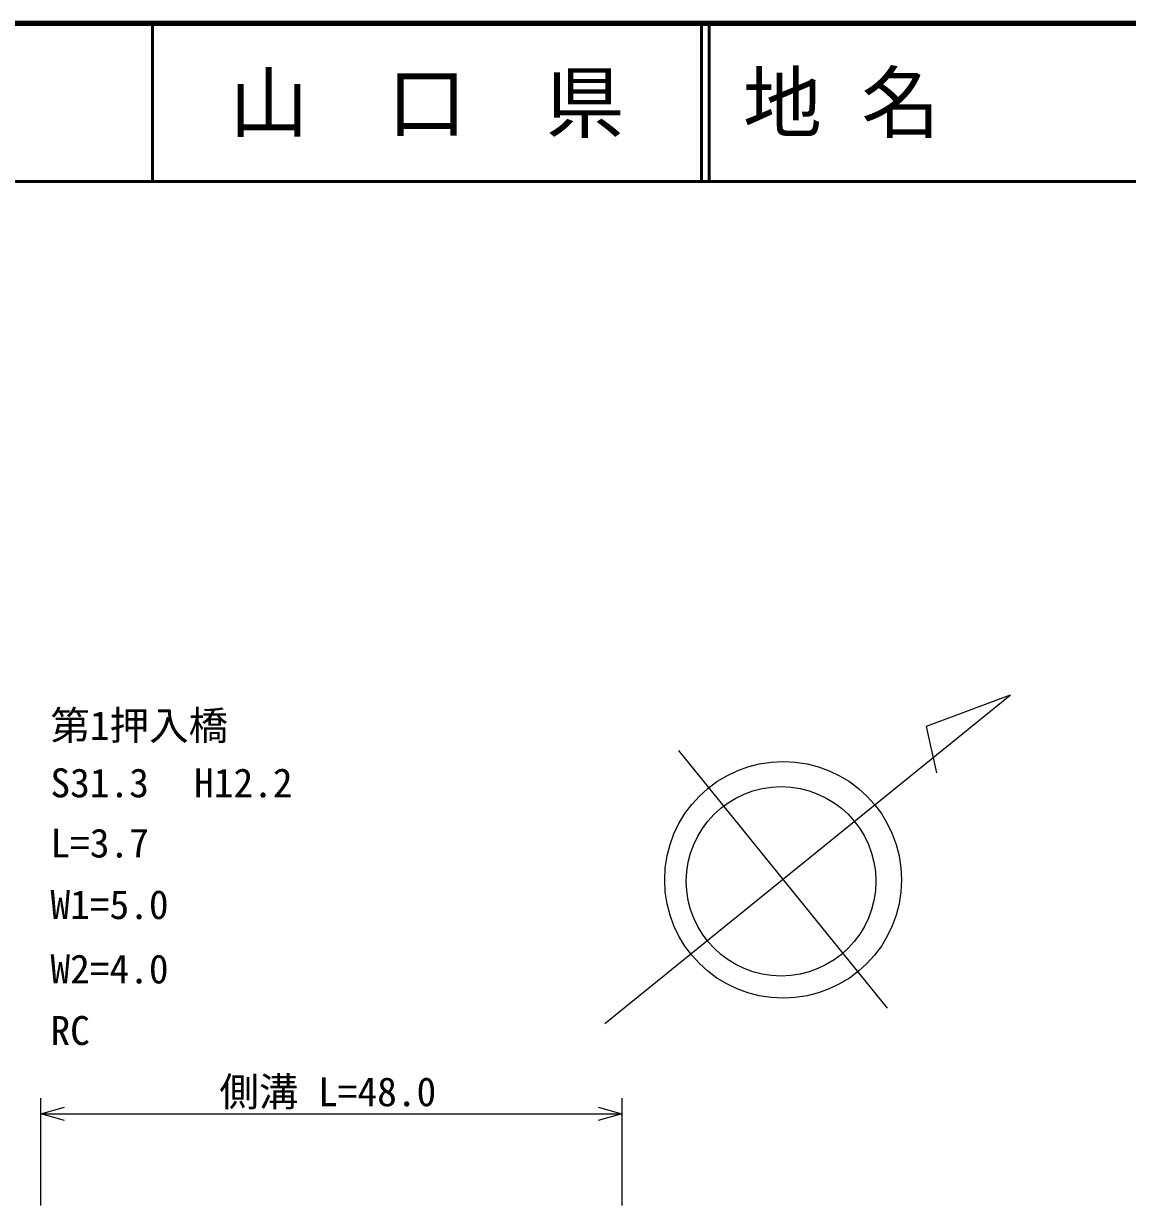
# Model space of a CAD drawing. Units: millimetres, scale not verified. Extents: x 40000 to 680000, y 20000 to 380000.
# Drawn here: x 324845 to 394720, y 305156 to 380000 of the extents above; entities that cross this region are included whole.
import ezdxf
from ezdxf.enums import TextEntityAlignment as Align

# ---------------------------------------------------------------- set-up
doc = ezdxf.new("R2010")
doc.units = ezdxf.units.MM
doc.header["$LTSCALE"] = 1000
for name, color, linetype, lineweight in [('M-BGD-HTXT', 7, 'Continuous', 13), ('M-STR-HTXT', 7, 'Continuous', 13), ('M-TTL', 2, 'Continuous', 140), ('M-TTL-LINE', 7, 'Continuous', 50)]:
    doc.layers.add(name, color=color, linetype=linetype, lineweight=lineweight)
doc.layers.add('M-TTL-TXT', color=7, linetype='Continuous')
doc.styles.add('ＭＳ ゴシック', font='')
doc.styles.get('ＭＳ ゴシック').set_extended_font_data('MS Gothic')

msp = doc.modelspace()

# ---------------------------------------------------------------- linework, layer by layer
at = {"layer": 'M-BGD-HTXT'}
for p, q in [((361632, 316680), (387301, 337466)), ((387301, 337466), (381990, 335489)), ((381990, 335489), (382632, 332558)), ((366293, 333965), (379509, 317645))]:
    msp.add_line(p, q, dxfattribs=at)
for centre, radius in [((372928, 325772), 7500), ((372799, 325680), 6000)]:
    msp.add_circle(centre, radius, dxfattribs=at)
at = {"layer": 'M-STR-HTXT'}
for p, q in [((325928, 305156), (325928, 311948)), ((325928, 310948), (327428, 311368)), ((361213, 311368), (362713, 310948)), ((362713, 311948), (362713, 305156)), ((327428, 310528), (325928, 310948)), ((325928, 310948), (362713, 310948)), ((362713, 310948), (361213, 310528))]:
    msp.add_line(p, q, dxfattribs=at)
at = {"layer": 'M-TTL'}
msp.add_line((680000, 380000), (40000, 380000), dxfattribs=at)
at = {"layer": 'M-TTL-LINE'}
for p, q in [((333000, 380000), (333000, 370000)), ((367750, 380000), (367750, 370000)), ((368250, 380000), (368250, 370000)), ((40000, 370000), (680000, 370000))]:
    msp.add_line(p, q, dxfattribs=at)

# ---------------------------------------------------------------- texts
at = {"layer": 'M-STR-HTXT', "style": 'ＭＳ ゴシック'}
for s, p in [('第1押入橋 ', (326541, 334082)), ('S31.3', (326541, 330449)), ('H12.2', (335636, 330449)), ('L=3.7', (326541, 326638)), ('W1=5.0', (326541, 322739)), ('W2=4.0', (326541, 318662)), ('RC', (326541, 314763)), ('側溝 L=48.0', (337237, 310887))]:
    msp.add_text(s, height=1833, dxfattribs=at).set_placement(p, align=Align.BOTTOM_LEFT)
at = {"layer": 'M-TTL-TXT', "style": 'ＭＳ ゴシック'}
msp.add_text('山\u3000口\u3000県', height=3666, dxfattribs=at).set_placement((350375, 375000), align=Align.MIDDLE_CENTER)
msp.add_text('地 名', height=3666, dxfattribs=at).set_placement((370380, 375000), align=Align.MIDDLE_LEFT)

doc.saveas('drawing.dxf')
